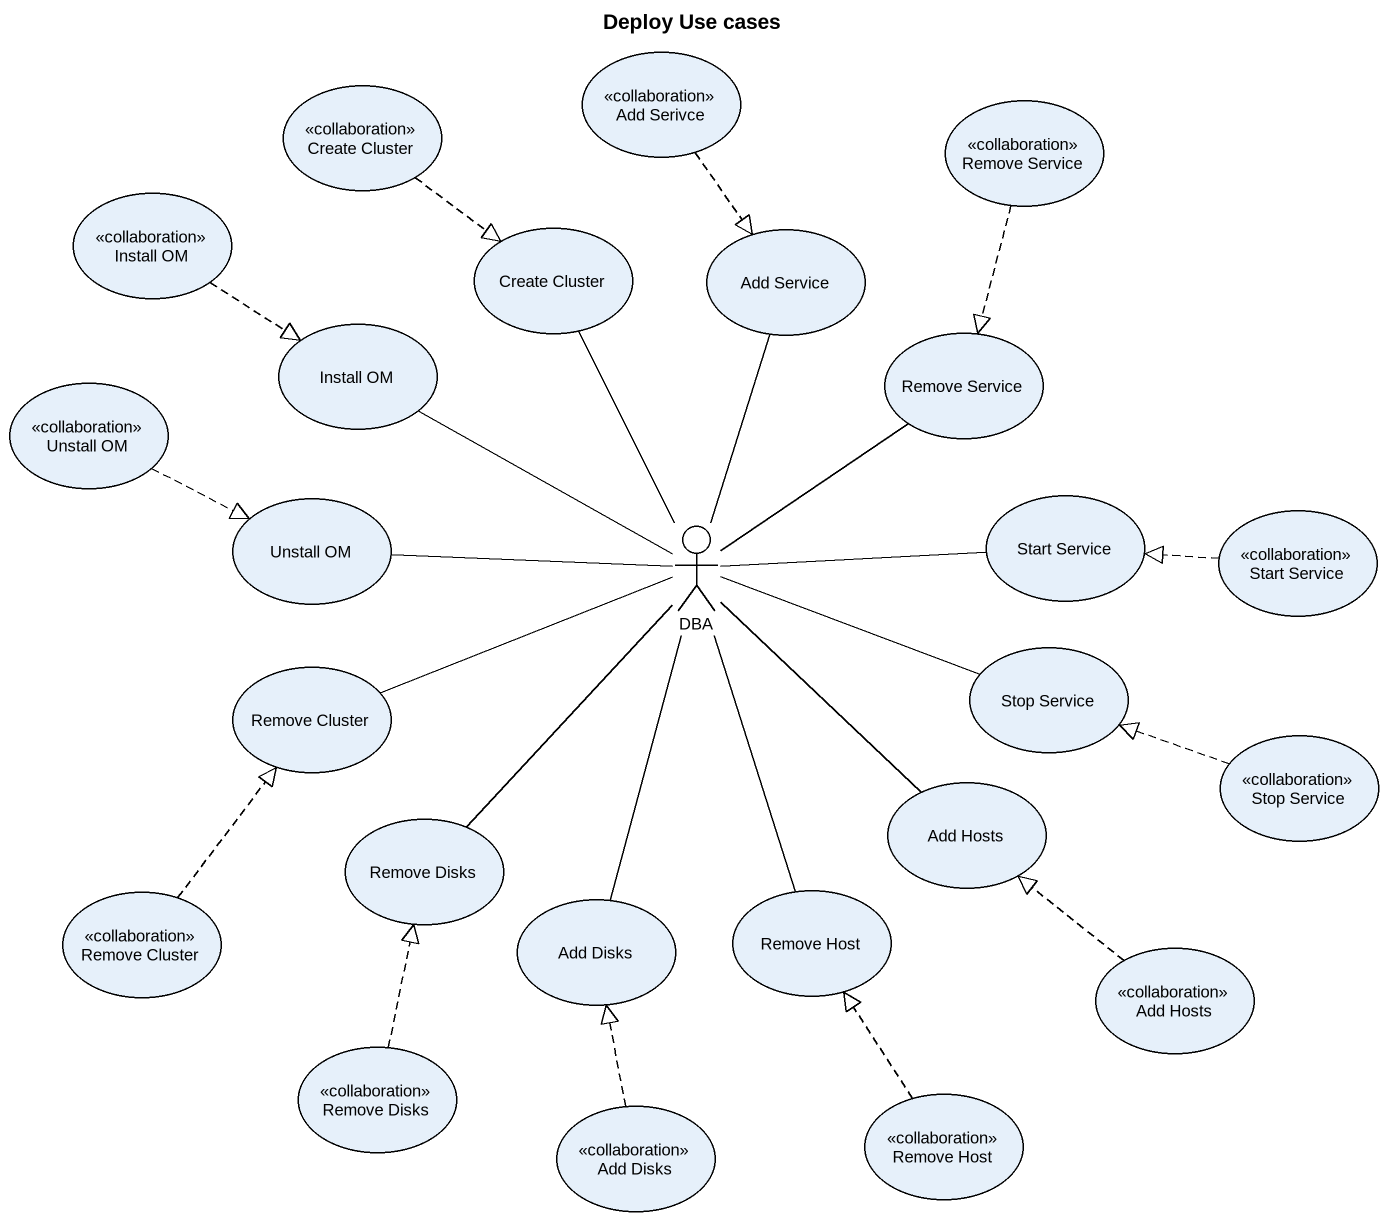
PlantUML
@startuml
title Deploy Use cases
usecase "Create Cluster" as Create_Cluster <<collaboration>>
usecase "Add Serivce" as Add_Serivce <<collaboration>>
usecase "Remove Service" as Remove_Service <<collaboration>>
usecase "Install OM" as Install_OM <<collaboration>>
usecase "Create Cluster" as Create_Cluster_2
usecase "Add Service" as Add_Service
usecase "Install OM" as Install_OM_2
usecase "Remove Service" as Remove_Service_2
usecase "Unstall OM" as Unstall_OM <<collaboration>>
usecase "Unstall OM" as Unstall_OM_2
usecase "Start Service" as Start_Service
actor DBA
usecase "Start Service" as Start_Service_2 <<collaboration>>
usecase "Remove Cluster" as Remove_Cluster
usecase "Stop Service" as Stop_Service
usecase "Stop Service" as Stop_Service_2 <<collaboration>>
usecase "Remove Disks" as Remove_Disks
usecase "Add Hosts" as Add_Hosts
usecase "Remove Cluster" as Remove_Cluster_2 <<collaboration>>
usecase "Add Disks" as Add_Disks
usecase "Remove Host" as Remove_Host
usecase "Add Hosts" as Add_Hosts_2 <<collaboration>>
usecase "Remove Disks" as Remove_Disks_2 <<collaboration>>
usecase "Add Disks" as Add_Disks_2 <<collaboration>>
usecase "Remove Host" as Remove_Host_2 <<collaboration>>
Create_Cluster ..|> Create_Cluster_2
Add_Serivce ..|> Add_Service
Remove_Service ..|> Remove_Service_2
Install_OM ..|> Install_OM_2
Unstall_OM .right.|> Unstall_OM_2
DBA -up- Create_Cluster_2
DBA -up- Add_Service
DBA -up- Install_OM_2
DBA -up- Remove_Service_2
DBA -left- Unstall_OM_2
DBA -right- Start_Service
DBA -left- Remove_Cluster
DBA -right- Stop_Service
DBA -- Remove_Disks
DBA -- Add_Hosts
DBA -- Add_Disks
DBA -- Remove_Host
Start_Service_2 .left.|> Start_Service
Stop_Service_2 .left.|> Stop_Service
Remove_Cluster_2 .up.|> Remove_Cluster
Add_Hosts_2 .up.|> Add_Hosts
Remove_Disks_2 .up.|> Remove_Disks
Add_Disks_2 .up.|> Add_Disks
Remove_Host_2 .up.|> Remove_Host
@enduml
